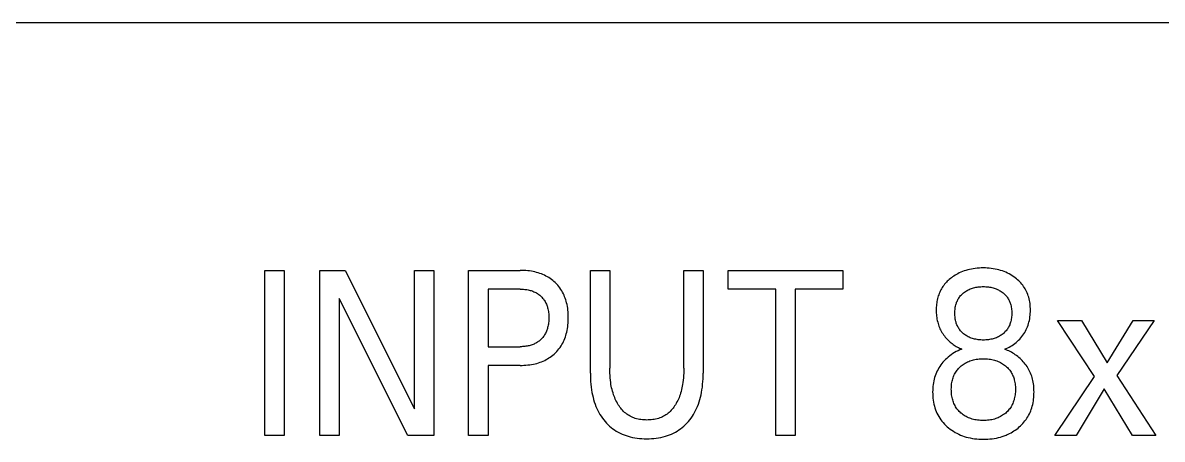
# Model space of a CAD drawing. Extents: x 0 to 420, y 0 to 297.
# Drawn here: x 180.18 to 195.35, y 237.12 to 242.67 of the extents above; entities that cross this region are included whole.
import ezdxf

# ---------------------------------------------------------------- set-up
doc = ezdxf.new("R2010")
doc.units = 0
doc.header["$LTSCALE"] = 23.1
doc.layers.add('10000_FRONT', color=7, linetype='CONTINUOUS')

msp = doc.modelspace()

# ---------------------------------------------------------------- linework, layer by layer
at = {"layer": '10000_FRONT', "color": 7, "linetype": 'CONTINUOUS'}
for p, q in [((207.298, 242.673), (137.798, 242.673)), ((183.398, 237.173), (183.398, 239.373)), ((183.398, 239.373), (183.656, 239.373)), ((183.656, 239.373), (183.656, 237.173)), ((184.131, 237.173), (184.131, 239.373)), ((184.131, 239.373), (184.468, 239.373)), ((184.468, 239.373), (185.392, 237.528)), ((185.392, 237.528), (185.392, 239.373)), ((185.392, 239.373), (185.649, 239.373)), ((185.649, 239.373), (185.649, 237.173)), ((186.113, 237.173), (186.113, 239.373)), ((186.113, 239.373), (186.801, 239.373)), ((186.826, 239.372), (186.801, 239.373)), ((186.851, 239.371), (186.826, 239.372)), ((186.876, 239.37), (186.851, 239.371)), ((186.901, 239.368), (186.876, 239.37)), ((186.926, 239.365), (186.901, 239.368)), ((186.951, 239.361), (186.926, 239.365)), ((186.975, 239.356), (186.951, 239.361)), ((186.997, 239.352), (186.975, 239.356)), ((187.019, 239.346), (186.997, 239.352)), ((187.041, 239.34), (187.019, 239.346)), ((187.062, 239.333), (187.041, 239.34)), ((187.084, 239.325), (187.062, 239.333)), ((187.104, 239.317), (187.084, 239.325)), ((187.735, 238.002), (187.735, 239.373)), ((187.735, 239.373), (187.994, 239.373)), ((187.994, 239.373), (187.994, 238.068)), ((188.98, 238.068), (188.98, 239.373)), ((188.98, 239.373), (189.237, 239.373)), ((189.237, 239.373), (189.237, 238.002)), ((189.571, 239.123), (189.571, 239.373)), ((189.571, 239.373), (191.098, 239.373)), ((191.098, 239.373), (191.098, 239.123)), ((192.631, 239.329), (192.613, 239.32)), ((192.649, 239.339), (192.631, 239.329)), ((192.668, 239.347), (192.649, 239.339)), ((192.691, 239.357), (192.668, 239.347)), ((192.714, 239.365), (192.691, 239.357)), ((192.738, 239.373), (192.714, 239.365)), ((192.761, 239.38), (192.738, 239.373)), ((192.785, 239.386), (192.761, 239.38)), ((192.81, 239.391), (192.785, 239.386)), ((192.836, 239.395), (192.81, 239.391)), ((192.862, 239.399), (192.836, 239.395)), ((192.889, 239.402), (192.862, 239.399)), ((192.916, 239.404), (192.889, 239.402)), ((192.942, 239.405), (192.916, 239.404)), ((192.969, 239.405), (192.942, 239.405)), ((192.996, 239.405), (192.969, 239.405)), ((193.022, 239.404), (192.996, 239.405)), ((193.049, 239.402), (193.022, 239.404)), ((193.075, 239.399), (193.049, 239.402)), ((193.102, 239.395), (193.075, 239.399)), ((193.128, 239.391), (193.102, 239.395)), ((193.152, 239.386), (193.128, 239.391)), ((193.176, 239.38), (193.152, 239.386)), ((193.2, 239.373), (193.176, 239.38)), ((193.224, 239.365), (193.2, 239.373)), ((193.247, 239.357), (193.224, 239.365)), ((193.27, 239.347), (193.247, 239.357)), ((193.292, 239.337), (193.27, 239.347)), ((193.313, 239.326), (193.292, 239.337)), ((193.334, 239.315), (193.313, 239.326)), ((187.125, 239.308), (187.104, 239.317)), ((187.144, 239.298), (187.125, 239.308)), ((187.163, 239.288), (187.144, 239.298)), ((187.181, 239.277), (187.163, 239.288)), ((187.199, 239.265), (187.181, 239.277)), ((187.217, 239.253), (187.199, 239.265)), ((187.234, 239.24), (187.217, 239.253)), ((187.25, 239.226), (187.234, 239.24)), ((187.267, 239.21), (187.25, 239.226)), ((187.284, 239.194), (187.267, 239.21)), ((187.3, 239.176), (187.284, 239.194)), ((187.315, 239.158), (187.3, 239.176)), ((192.442, 239.173), (192.431, 239.159)), ((192.453, 239.187), (192.442, 239.173)), ((192.465, 239.201), (192.453, 239.187)), ((192.477, 239.214), (192.465, 239.201)), ((192.489, 239.227), (192.477, 239.214)), ((192.502, 239.24), (192.489, 239.227)), ((192.516, 239.252), (192.502, 239.24)), ((192.53, 239.263), (192.516, 239.252)), ((192.544, 239.274), (192.53, 239.263)), ((192.56, 239.287), (192.544, 239.274)), ((192.578, 239.298), (192.56, 239.287)), ((192.595, 239.309), (192.578, 239.298)), ((192.613, 239.32), (192.595, 239.309)), ((193.355, 239.302), (193.334, 239.315)), ((193.375, 239.289), (193.355, 239.302)), ((193.394, 239.274), (193.375, 239.289)), ((193.41, 239.262), (193.394, 239.274)), ((193.425, 239.249), (193.41, 239.262)), ((193.44, 239.235), (193.425, 239.249)), ((193.455, 239.221), (193.44, 239.235)), ((193.469, 239.206), (193.455, 239.221)), ((193.482, 239.191), (193.469, 239.206)), ((193.495, 239.175), (193.482, 239.191)), ((193.506, 239.159), (193.495, 239.175)), ((186.372, 239.123), (186.372, 238.356)), ((186.801, 239.123), (186.372, 239.123)), ((186.801, 239.123), (186.816, 239.123)), ((186.816, 239.123), (186.831, 239.122)), ((186.831, 239.122), (186.846, 239.122)), ((186.846, 239.122), (186.861, 239.12)), ((186.861, 239.12), (186.876, 239.118)), ((186.876, 239.118), (186.891, 239.116)), ((186.891, 239.116), (186.906, 239.113)), ((186.906, 239.113), (186.92, 239.11)), ((186.92, 239.11), (186.933, 239.107)), ((186.933, 239.107), (186.946, 239.103)), ((186.946, 239.103), (186.959, 239.099)), ((186.959, 239.099), (186.971, 239.094)), ((186.971, 239.094), (186.984, 239.089)), ((186.984, 239.089), (186.996, 239.084)), ((186.996, 239.084), (187.008, 239.078)), ((187.008, 239.078), (187.019, 239.072)), ((187.019, 239.072), (187.03, 239.065)), ((187.03, 239.065), (187.04, 239.058)), ((187.04, 239.058), (187.051, 239.051)), ((187.051, 239.051), (187.061, 239.043)), ((187.061, 239.043), (187.07, 239.034)), ((187.07, 239.034), (187.081, 239.025)), ((187.081, 239.025), (187.09, 239.014)), ((187.33, 239.139), (187.315, 239.158)), ((187.343, 239.12), (187.33, 239.139)), ((187.356, 239.1), (187.343, 239.12)), ((187.366, 239.081), (187.356, 239.1)), ((187.376, 239.062), (187.366, 239.081)), ((187.385, 239.042), (187.376, 239.062)), ((187.393, 239.022), (187.385, 239.042)), ((187.401, 239.002), (187.393, 239.022)), ((190.205, 239.123), (189.571, 239.123)), ((190.205, 237.173), (190.205, 239.123)), ((190.464, 239.123), (190.464, 237.173)), ((191.098, 239.123), (190.464, 239.123)), ((192.369, 239.032), (192.364, 239.015)), ((192.375, 239.049), (192.369, 239.032)), ((192.381, 239.065), (192.375, 239.049)), ((192.388, 239.082), (192.381, 239.065)), ((192.396, 239.098), (192.388, 239.082)), ((192.404, 239.113), (192.396, 239.098)), ((192.412, 239.129), (192.404, 239.113)), ((192.422, 239.144), (192.412, 239.129)), ((192.431, 239.159), (192.422, 239.144)), ((192.65, 239.015), (192.658, 239.026)), ((192.658, 239.026), (192.667, 239.036)), ((192.667, 239.036), (192.677, 239.047)), ((192.677, 239.047), (192.686, 239.057)), ((192.686, 239.057), (192.697, 239.066)), ((192.697, 239.066), (192.707, 239.075)), ((192.707, 239.075), (192.719, 239.084)), ((192.719, 239.084), (192.731, 239.092)), ((192.731, 239.092), (192.743, 239.1)), ((192.743, 239.1), (192.756, 239.107)), ((192.756, 239.107), (192.769, 239.114)), ((192.769, 239.114), (192.782, 239.12)), ((192.782, 239.12), (192.796, 239.126)), ((192.796, 239.126), (192.81, 239.131)), ((192.81, 239.131), (192.825, 239.136)), ((192.825, 239.136), (192.839, 239.14)), ((192.839, 239.14), (192.854, 239.144)), ((192.854, 239.144), (192.869, 239.147)), ((192.869, 239.147), (192.885, 239.15)), ((192.885, 239.15), (192.902, 239.152)), ((192.902, 239.152), (192.919, 239.154)), ((192.919, 239.154), (192.935, 239.155)), ((192.935, 239.155), (192.952, 239.156)), ((192.952, 239.156), (192.969, 239.156)), ((192.969, 239.156), (192.986, 239.156)), ((192.986, 239.156), (193.002, 239.155)), ((193.002, 239.155), (193.019, 239.154)), ((193.019, 239.154), (193.036, 239.152)), ((193.036, 239.152), (193.052, 239.15)), ((193.052, 239.15), (193.069, 239.147)), ((193.069, 239.147), (193.084, 239.144)), ((193.084, 239.144), (193.099, 239.14)), ((193.099, 239.14), (193.113, 239.136)), ((193.113, 239.136), (193.128, 239.131)), ((193.128, 239.131), (193.142, 239.126)), ((193.142, 239.126), (193.156, 239.12)), ((193.156, 239.12), (193.169, 239.114)), ((193.169, 239.114), (193.182, 239.107)), ((193.182, 239.107), (193.195, 239.1)), ((193.195, 239.1), (193.207, 239.092)), ((193.207, 239.092), (193.219, 239.084)), ((193.219, 239.084), (193.23, 239.075)), ((193.23, 239.075), (193.232, 239.073)), ((193.232, 239.073), (193.243, 239.064)), ((193.243, 239.064), (193.253, 239.055)), ((193.253, 239.055), (193.262, 239.046)), ((193.262, 239.046), (193.271, 239.036)), ((193.271, 239.036), (193.28, 239.025)), ((193.28, 239.025), (193.288, 239.014)), ((193.517, 239.142), (193.506, 239.159)), ((193.528, 239.125), (193.517, 239.142)), ((193.537, 239.108), (193.528, 239.125)), ((193.546, 239.09), (193.537, 239.108)), ((193.554, 239.072), (193.546, 239.09)), ((193.561, 239.053), (193.554, 239.072)), ((193.568, 239.034), (193.561, 239.053)), ((193.574, 239.015), (193.568, 239.034)), ((184.389, 238.997), (184.389, 237.173)), ((185.302, 237.173), (184.389, 238.997)), ((187.09, 239.014), (187.1, 239.004)), ((187.1, 239.004), (187.109, 238.993)), ((187.109, 238.993), (187.117, 238.981)), ((187.117, 238.981), (187.125, 238.97)), ((187.125, 238.97), (187.132, 238.958)), ((187.132, 238.958), (187.138, 238.946)), ((187.138, 238.946), (187.144, 238.934)), ((187.144, 238.934), (187.149, 238.922)), ((187.149, 238.922), (187.154, 238.91)), ((187.154, 238.91), (187.159, 238.898)), ((187.159, 238.898), (187.163, 238.886)), ((187.163, 238.886), (187.166, 238.873)), ((187.166, 238.873), (187.169, 238.86)), ((187.408, 238.982), (187.401, 239.002)), ((187.414, 238.961), (187.408, 238.982)), ((187.419, 238.94), (187.414, 238.961)), ((187.425, 238.916), (187.419, 238.94)), ((187.429, 238.892), (187.425, 238.916)), ((187.433, 238.868), (187.429, 238.892)), ((187.435, 238.844), (187.433, 238.868)), ((192.344, 238.902), (192.342, 238.883)), ((192.342, 238.883), (192.342, 238.863)), ((192.345, 238.921), (192.344, 238.902)), ((192.348, 238.94), (192.345, 238.921)), ((192.351, 238.959), (192.348, 238.94)), ((192.355, 238.978), (192.351, 238.959)), ((192.359, 238.997), (192.355, 238.978)), ((192.364, 239.015), (192.359, 238.997)), ((192.593, 238.866), (192.596, 238.882)), ((192.596, 238.882), (192.599, 238.897)), ((192.599, 238.897), (192.603, 238.913)), ((192.603, 238.913), (192.606, 238.925)), ((192.606, 238.925), (192.61, 238.936)), ((192.61, 238.936), (192.614, 238.948)), ((192.614, 238.948), (192.619, 238.96)), ((192.619, 238.96), (192.624, 238.971)), ((192.624, 238.971), (192.629, 238.982)), ((192.629, 238.982), (192.635, 238.993)), ((192.635, 238.993), (192.642, 239.003)), ((192.642, 239.003), (192.65, 239.015)), ((193.288, 239.014), (193.296, 239.003)), ((193.296, 239.003), (193.302, 238.993)), ((193.302, 238.993), (193.308, 238.982)), ((193.308, 238.982), (193.314, 238.971)), ((193.314, 238.971), (193.319, 238.96)), ((193.319, 238.96), (193.324, 238.948)), ((193.324, 238.948), (193.328, 238.936)), ((193.328, 238.936), (193.332, 238.925)), ((193.332, 238.925), (193.335, 238.913)), ((193.335, 238.913), (193.339, 238.897)), ((193.339, 238.897), (193.342, 238.882)), ((193.342, 238.882), (193.344, 238.866)), ((193.579, 238.994), (193.574, 239.015)), ((193.584, 238.973), (193.579, 238.994)), ((193.588, 238.952), (193.584, 238.973)), ((193.591, 238.931), (193.588, 238.952)), ((193.594, 238.909), (193.591, 238.931)), ((193.595, 238.887), (193.594, 238.909)), ((193.596, 238.866), (193.595, 238.887)), ((187.169, 238.86), (187.173, 238.844)), ((187.173, 238.844), (187.176, 238.827)), ((187.176, 238.827), (187.178, 238.81)), ((187.178, 238.81), (187.18, 238.794)), ((187.18, 238.794), (187.181, 238.777)), ((187.181, 238.777), (187.181, 238.76)), ((187.181, 238.76), (187.182, 238.743)), ((187.182, 238.743), (187.181, 238.726)), ((187.181, 238.726), (187.181, 238.709)), ((187.438, 238.819), (187.435, 238.844)), ((187.439, 238.795), (187.438, 238.819)), ((187.44, 238.77), (187.439, 238.795)), ((187.439, 238.696), (187.44, 238.721)), ((187.44, 238.746), (187.44, 238.77)), ((187.44, 238.721), (187.44, 238.746)), ((192.342, 238.863), (192.341, 238.844)), ((192.341, 238.844), (192.342, 238.824)), ((192.342, 238.824), (192.342, 238.804)), ((192.342, 238.804), (192.344, 238.784)), ((192.344, 238.784), (192.346, 238.764)), ((192.346, 238.764), (192.349, 238.744)), ((192.349, 238.744), (192.352, 238.724)), ((192.352, 238.724), (192.356, 238.704)), ((192.589, 238.804), (192.59, 238.819)), ((192.59, 238.788), (192.589, 238.804)), ((192.59, 238.835), (192.592, 238.851)), ((192.59, 238.819), (192.59, 238.835)), ((192.59, 238.772), (192.59, 238.788)), ((192.592, 238.756), (192.59, 238.772)), ((192.592, 238.851), (192.593, 238.866)), ((192.593, 238.74), (192.592, 238.756)), ((192.596, 238.724), (192.593, 238.74)), ((192.599, 238.709), (192.596, 238.724)), ((193.342, 238.724), (193.339, 238.709)), ((193.344, 238.74), (193.342, 238.724)), ((193.344, 238.866), (193.346, 238.851)), ((193.346, 238.756), (193.344, 238.74)), ((193.346, 238.851), (193.347, 238.835)), ((193.347, 238.772), (193.346, 238.756)), ((193.347, 238.835), (193.348, 238.819)), ((193.348, 238.788), (193.347, 238.772)), ((193.348, 238.819), (193.348, 238.804)), ((193.348, 238.804), (193.348, 238.788)), ((193.583, 238.706), (193.587, 238.729)), ((193.587, 238.729), (193.59, 238.752)), ((193.59, 238.752), (193.593, 238.775)), ((193.593, 238.775), (193.595, 238.798)), ((193.595, 238.798), (193.596, 238.821)), ((193.596, 238.844), (193.596, 238.866)), ((193.596, 238.821), (193.596, 238.844)), ((187.155, 238.574), (187.15, 238.561)), ((187.159, 238.586), (187.155, 238.574)), ((187.163, 238.599), (187.159, 238.586)), ((187.166, 238.611), (187.163, 238.599)), ((187.169, 238.624), (187.166, 238.611)), ((187.173, 238.641), (187.169, 238.624)), ((187.176, 238.658), (187.173, 238.641)), ((187.178, 238.675), (187.176, 238.658)), ((187.18, 238.692), (187.178, 238.675)), ((187.181, 238.709), (187.18, 238.692)), ((187.42, 238.549), (187.425, 238.573)), ((187.425, 238.573), (187.429, 238.598)), ((187.429, 238.598), (187.433, 238.622)), ((187.433, 238.622), (187.436, 238.647)), ((187.436, 238.647), (187.438, 238.671)), ((187.438, 238.671), (187.439, 238.696)), ((192.356, 238.704), (192.361, 238.684)), ((192.361, 238.684), (192.366, 238.666)), ((192.366, 238.666), (192.371, 238.648)), ((192.371, 238.648), (192.378, 238.631)), ((192.378, 238.631), (192.384, 238.613)), ((192.384, 238.613), (192.392, 238.596)), ((192.392, 238.596), (192.4, 238.579)), ((192.4, 238.579), (192.409, 238.562)), ((192.602, 238.693), (192.599, 238.709)), ((192.606, 238.681), (192.602, 238.693)), ((192.609, 238.669), (192.606, 238.681)), ((192.614, 238.658), (192.609, 238.669)), ((192.618, 238.646), (192.614, 238.658)), ((192.623, 238.635), (192.618, 238.646)), ((192.629, 238.624), (192.623, 238.635)), ((192.635, 238.613), (192.629, 238.624)), ((192.641, 238.602), (192.635, 238.613)), ((192.649, 238.59), (192.641, 238.602)), ((192.657, 238.579), (192.649, 238.59)), ((192.666, 238.568), (192.657, 238.579)), ((192.675, 238.558), (192.666, 238.568)), ((193.272, 238.568), (193.262, 238.558)), ((193.28, 238.579), (193.272, 238.568)), ((193.289, 238.59), (193.28, 238.579)), ((193.297, 238.602), (193.289, 238.59)), ((193.303, 238.613), (193.297, 238.602)), ((193.309, 238.624), (193.303, 238.613)), ((193.314, 238.635), (193.309, 238.624)), ((193.32, 238.646), (193.314, 238.635)), ((193.324, 238.658), (193.32, 238.646)), ((193.328, 238.669), (193.324, 238.658)), ((193.332, 238.681), (193.328, 238.669)), ((193.335, 238.693), (193.332, 238.681)), ((193.339, 238.709), (193.335, 238.693)), ((193.53, 238.563), (193.54, 238.583)), ((193.54, 238.583), (193.549, 238.602)), ((193.549, 238.602), (193.557, 238.622)), ((193.557, 238.622), (193.565, 238.642)), ((193.565, 238.642), (193.571, 238.663)), ((193.571, 238.663), (193.577, 238.684)), ((193.577, 238.684), (193.583, 238.706)), ((194.451, 237.957), (193.956, 238.705)), ((193.956, 238.705), (194.275, 238.705)), ((194.275, 238.705), (194.617, 238.139)), ((194.617, 238.139), (194.964, 238.705)), ((195.243, 238.705), (194.748, 237.971)), ((194.964, 238.705), (195.243, 238.705)), ((187.031, 238.416), (187.02, 238.409)), ((187.042, 238.424), (187.031, 238.416)), ((187.052, 238.431), (187.042, 238.424)), ((187.062, 238.44), (187.052, 238.431)), ((187.072, 238.448), (187.062, 238.44)), ((187.082, 238.458), (187.072, 238.448)), ((187.092, 238.468), (187.082, 238.458)), ((187.101, 238.479), (187.092, 238.468)), ((187.11, 238.49), (187.101, 238.479)), ((187.118, 238.502), (187.11, 238.49)), ((187.126, 238.514), (187.118, 238.502)), ((187.133, 238.526), (187.126, 238.514)), ((187.139, 238.537), (187.133, 238.526)), ((187.145, 238.549), (187.139, 238.537)), ((187.15, 238.561), (187.145, 238.549)), ((187.367, 238.405), (187.377, 238.425)), ((187.377, 238.425), (187.386, 238.445)), ((187.386, 238.445), (187.394, 238.465)), ((187.394, 238.465), (187.402, 238.486)), ((187.402, 238.486), (187.408, 238.507)), ((187.408, 238.507), (187.414, 238.528)), ((187.414, 238.528), (187.42, 238.549)), ((192.409, 238.562), (192.418, 238.546)), ((192.418, 238.546), (192.428, 238.53)), ((192.428, 238.53), (192.439, 238.514)), ((192.439, 238.514), (192.45, 238.499)), ((192.45, 238.499), (192.462, 238.484)), ((192.462, 238.484), (192.474, 238.47)), ((192.474, 238.47), (192.487, 238.456)), ((192.487, 238.456), (192.501, 238.442)), ((192.501, 238.442), (192.514, 238.429)), ((192.514, 238.429), (192.527, 238.418)), ((192.527, 238.418), (192.54, 238.407)), ((192.685, 238.548), (192.675, 238.558)), ((192.695, 238.538), (192.685, 238.548)), ((192.706, 238.529), (192.695, 238.538)), ((192.718, 238.52), (192.706, 238.529)), ((192.73, 238.511), (192.718, 238.52)), ((192.742, 238.503), (192.73, 238.511)), ((192.754, 238.496), (192.742, 238.503)), ((192.767, 238.489), (192.754, 238.496)), ((192.781, 238.482), (192.767, 238.489)), ((192.795, 238.476), (192.781, 238.482)), ((192.809, 238.471), (192.795, 238.476)), ((192.824, 238.466), (192.809, 238.471)), ((192.838, 238.461), (192.824, 238.466)), ((192.853, 238.458), (192.838, 238.461)), ((192.868, 238.454), (192.853, 238.458)), ((192.885, 238.451), (192.868, 238.454)), ((192.902, 238.449), (192.885, 238.451)), ((192.918, 238.447), (192.902, 238.449)), ((192.935, 238.446), (192.918, 238.447)), ((192.952, 238.445), (192.935, 238.446)), ((192.969, 238.445), (192.952, 238.445)), ((192.986, 238.445), (192.969, 238.445)), ((193.003, 238.446), (192.986, 238.445)), ((193.019, 238.447), (193.003, 238.446)), ((193.036, 238.449), (193.019, 238.447)), ((193.053, 238.451), (193.036, 238.449)), ((193.07, 238.454), (193.053, 238.451)), ((193.085, 238.458), (193.07, 238.454)), ((193.1, 238.461), (193.085, 238.458)), ((193.114, 238.466), (193.1, 238.461)), ((193.129, 238.471), (193.114, 238.466)), ((193.143, 238.476), (193.129, 238.471)), ((193.157, 238.482), (193.143, 238.476)), ((193.17, 238.489), (193.157, 238.482)), ((193.183, 238.496), (193.17, 238.489)), ((193.196, 238.503), (193.183, 238.496)), ((193.208, 238.511), (193.196, 238.503)), ((193.22, 238.52), (193.208, 238.511)), ((193.232, 238.529), (193.22, 238.52)), ((193.242, 238.538), (193.232, 238.529)), ((193.253, 238.548), (193.242, 238.538)), ((193.262, 238.558), (193.253, 238.548)), ((193.389, 238.399), (193.407, 238.413)), ((193.407, 238.413), (193.423, 238.428)), ((193.423, 238.428), (193.439, 238.443)), ((193.439, 238.443), (193.454, 238.458)), ((193.454, 238.458), (193.469, 238.474)), ((193.469, 238.474), (193.483, 238.491)), ((193.483, 238.491), (193.496, 238.509)), ((193.496, 238.509), (193.508, 238.526)), ((193.508, 238.526), (193.52, 238.545)), ((193.52, 238.545), (193.53, 238.563)), ((186.372, 238.356), (186.801, 238.356)), ((186.816, 238.356), (186.801, 238.356)), ((186.831, 238.357), (186.816, 238.356)), ((186.847, 238.358), (186.831, 238.357)), ((186.862, 238.359), (186.847, 238.358)), ((186.877, 238.361), (186.862, 238.359)), ((186.892, 238.363), (186.877, 238.361)), ((186.907, 238.366), (186.892, 238.363)), ((186.92, 238.369), (186.907, 238.366)), ((186.934, 238.373), (186.92, 238.369)), ((186.947, 238.377), (186.934, 238.373)), ((186.96, 238.381), (186.947, 238.377)), ((186.973, 238.386), (186.96, 238.381)), ((186.985, 238.391), (186.973, 238.386)), ((186.997, 238.397), (186.985, 238.391)), ((187.009, 238.403), (186.997, 238.397)), ((187.02, 238.409), (187.009, 238.403)), ((187.253, 238.258), (187.27, 238.274)), ((187.27, 238.274), (187.287, 238.291)), ((187.287, 238.291), (187.302, 238.309)), ((187.302, 238.309), (187.317, 238.327)), ((187.317, 238.327), (187.331, 238.346)), ((187.331, 238.346), (187.345, 238.366)), ((187.345, 238.366), (187.357, 238.386)), ((187.357, 238.386), (187.367, 238.405)), ((192.54, 238.407), (192.553, 238.397)), ((192.563, 238.264), (192.541, 238.249)), ((192.553, 238.397), (192.567, 238.386)), ((192.586, 238.278), (192.563, 238.264)), ((192.567, 238.386), (192.581, 238.377)), ((192.581, 238.377), (192.595, 238.368)), ((192.609, 238.29), (192.586, 238.278)), ((192.595, 238.368), (192.609, 238.359)), ((192.609, 238.359), (192.623, 238.351)), ((192.633, 238.302), (192.609, 238.29)), ((192.623, 238.351), (192.638, 238.343)), ((192.658, 238.313), (192.633, 238.302)), ((192.638, 238.343), (192.653, 238.336)), ((192.653, 238.336), (192.668, 238.33)), ((192.683, 238.323), (192.658, 238.313)), ((192.668, 238.33), (192.683, 238.323)), ((193.255, 238.322), (193.275, 238.33)), ((193.273, 238.315), (193.255, 238.322)), ((193.291, 238.307), (193.273, 238.315)), ((193.275, 238.33), (193.295, 238.34)), ((193.309, 238.299), (193.291, 238.307)), ((193.295, 238.34), (193.315, 238.35)), ((193.327, 238.29), (193.309, 238.299)), ((193.315, 238.35), (193.334, 238.361)), ((193.345, 238.281), (193.327, 238.29)), ((193.334, 238.361), (193.353, 238.373)), ((193.362, 238.271), (193.345, 238.281)), ((193.353, 238.373), (193.371, 238.386)), ((193.379, 238.26), (193.362, 238.271)), ((193.371, 238.386), (193.389, 238.399)), ((186.851, 238.108), (186.877, 238.109)), ((186.877, 238.109), (186.902, 238.112)), ((186.902, 238.112), (186.927, 238.115)), ((186.927, 238.115), (186.952, 238.119)), ((186.952, 238.119), (186.977, 238.123)), ((186.977, 238.123), (187, 238.128)), ((187, 238.128), (187.022, 238.134)), ((187.022, 238.134), (187.043, 238.14)), ((187.043, 238.14), (187.065, 238.148)), ((187.065, 238.148), (187.086, 238.156)), ((187.086, 238.156), (187.107, 238.164)), ((187.107, 238.164), (187.128, 238.174)), ((187.128, 238.174), (187.147, 238.184)), ((187.147, 238.184), (187.166, 238.194)), ((187.166, 238.194), (187.184, 238.206)), ((187.184, 238.206), (187.202, 238.218)), ((187.202, 238.218), (187.219, 238.23)), ((187.219, 238.23), (187.236, 238.244)), ((187.236, 238.244), (187.253, 238.258)), ((192.403, 238.113), (192.39, 238.094)), ((192.417, 238.132), (192.403, 238.113)), ((192.432, 238.15), (192.417, 238.132)), ((192.448, 238.167), (192.432, 238.15)), ((192.464, 238.184), (192.448, 238.167)), ((192.481, 238.2), (192.464, 238.184)), ((192.5, 238.217), (192.481, 238.2)), ((192.521, 238.234), (192.5, 238.217)), ((192.541, 238.249), (192.521, 238.234)), ((192.674, 238.099), (192.687, 238.109)), ((192.687, 238.109), (192.7, 238.119)), ((192.7, 238.119), (192.714, 238.128)), ((192.714, 238.128), (192.728, 238.137)), ((192.728, 238.137), (192.743, 238.145)), ((192.743, 238.145), (192.758, 238.153)), ((192.758, 238.153), (192.774, 238.16)), ((192.774, 238.16), (192.79, 238.166)), ((192.79, 238.166), (192.806, 238.172)), ((192.806, 238.172), (192.823, 238.177)), ((192.823, 238.177), (192.839, 238.181)), ((192.839, 238.181), (192.856, 238.185)), ((192.856, 238.185), (192.875, 238.188)), ((192.875, 238.188), (192.894, 238.191)), ((192.894, 238.191), (192.912, 238.193)), ((192.912, 238.193), (192.931, 238.194)), ((192.931, 238.194), (192.95, 238.195)), ((192.95, 238.195), (192.969, 238.195)), ((192.969, 238.195), (192.988, 238.195)), ((192.988, 238.195), (193.007, 238.194)), ((193.007, 238.194), (193.026, 238.193)), ((193.026, 238.193), (193.045, 238.191)), ((193.045, 238.191), (193.064, 238.188)), ((193.064, 238.188), (193.082, 238.185)), ((193.082, 238.185), (193.099, 238.181)), ((193.099, 238.181), (193.116, 238.177)), ((193.116, 238.177), (193.133, 238.172)), ((193.133, 238.172), (193.149, 238.166)), ((193.149, 238.166), (193.165, 238.16)), ((193.165, 238.16), (193.181, 238.153)), ((193.181, 238.153), (193.196, 238.145)), ((193.196, 238.145), (193.211, 238.137)), ((193.211, 238.137), (193.225, 238.128)), ((193.225, 238.128), (193.239, 238.119)), ((193.239, 238.119), (193.252, 238.109)), ((193.252, 238.109), (193.265, 238.099)), ((193.395, 238.249), (193.379, 238.26)), ((193.412, 238.237), (193.395, 238.249)), ((193.428, 238.225), (193.412, 238.237)), ((193.443, 238.212), (193.428, 238.225)), ((193.458, 238.199), (193.443, 238.212)), ((193.473, 238.185), (193.458, 238.199)), ((193.487, 238.17), (193.473, 238.185)), ((193.501, 238.155), (193.487, 238.17)), ((193.515, 238.14), (193.501, 238.155)), ((193.527, 238.124), (193.515, 238.14)), ((193.539, 238.108), (193.527, 238.124)), ((186.372, 238.107), (186.372, 237.173)), ((186.801, 238.107), (186.372, 238.107)), ((186.801, 238.107), (186.826, 238.107)), ((186.826, 238.107), (186.851, 238.108)), ((187.735, 238.002), (187.736, 237.965)), ((187.736, 237.965), (187.737, 237.929)), ((187.994, 238.036), (187.994, 238.068)), ((187.995, 238.004), (187.994, 238.036)), ((187.997, 237.973), (187.995, 238.004)), ((187.999, 237.941), (187.997, 237.973)), ((188.977, 237.972), (188.975, 237.941)), ((188.978, 238.004), (188.977, 237.972)), ((188.979, 238.036), (188.978, 238.004)), ((188.98, 238.068), (188.979, 238.036)), ((189.236, 237.929), (189.237, 237.965)), ((189.237, 237.965), (189.237, 238.002)), ((192.328, 237.969), (192.321, 237.947)), ((192.336, 237.991), (192.328, 237.969)), ((192.345, 238.013), (192.336, 237.991)), ((192.355, 238.034), (192.345, 238.013)), ((192.366, 238.054), (192.355, 238.034)), ((192.377, 238.074), (192.366, 238.054)), ((192.39, 238.094), (192.377, 238.074)), ((192.566, 237.943), (192.572, 237.958)), ((192.572, 237.958), (192.578, 237.973)), ((192.578, 237.973), (192.585, 237.988)), ((192.585, 237.988), (192.593, 238.002)), ((192.593, 238.002), (192.601, 238.016)), ((192.601, 238.016), (192.61, 238.029)), ((192.61, 238.029), (192.619, 238.042)), ((192.619, 238.042), (192.629, 238.054)), ((192.629, 238.054), (192.639, 238.066)), ((192.639, 238.066), (192.65, 238.077)), ((192.65, 238.077), (192.662, 238.088)), ((192.662, 238.088), (192.674, 238.099)), ((193.265, 238.099), (193.277, 238.088)), ((193.277, 238.088), (193.289, 238.078)), ((193.289, 238.078), (193.3, 238.066)), ((193.3, 238.066), (193.31, 238.055)), ((193.31, 238.055), (193.32, 238.042)), ((193.32, 238.042), (193.329, 238.03)), ((193.329, 238.03), (193.338, 238.017)), ((193.338, 238.017), (193.345, 238.004)), ((193.345, 238.004), (193.352, 237.992)), ((193.352, 237.992), (193.358, 237.979)), ((193.358, 237.979), (193.364, 237.967)), ((193.364, 237.967), (193.369, 237.953)), ((193.551, 238.091), (193.539, 238.108)), ((193.562, 238.074), (193.551, 238.091)), ((193.572, 238.056), (193.562, 238.074)), ((193.581, 238.038), (193.572, 238.056)), ((193.59, 238.02), (193.581, 238.038)), ((193.598, 238.001), (193.59, 238.02)), ((193.606, 237.983), (193.598, 238.001)), ((193.613, 237.964), (193.606, 237.983)), ((193.619, 237.944), (193.613, 237.964)), ((194.748, 237.971), (195.265, 237.173)), ((187.737, 237.929), (187.739, 237.892)), ((187.739, 237.892), (187.742, 237.855)), ((187.742, 237.855), (187.746, 237.818)), ((187.746, 237.818), (187.751, 237.782)), ((188.003, 237.909), (187.999, 237.941)), ((188.007, 237.878), (188.003, 237.909)), ((188.01, 237.854), (188.007, 237.878)), ((188.014, 237.831), (188.01, 237.854)), ((188.019, 237.808), (188.014, 237.831)), ((188.024, 237.785), (188.019, 237.808)), ((188.955, 237.807), (188.95, 237.784)), ((188.96, 237.83), (188.955, 237.807)), ((188.964, 237.854), (188.96, 237.83)), ((188.967, 237.877), (188.964, 237.854)), ((188.971, 237.909), (188.967, 237.877)), ((188.975, 237.941), (188.971, 237.909)), ((189.222, 237.782), (189.227, 237.818)), ((189.227, 237.818), (189.231, 237.855)), ((189.231, 237.855), (189.234, 237.892)), ((189.234, 237.892), (189.236, 237.929)), ((192.298, 237.827), (192.296, 237.802)), ((192.301, 237.852), (192.298, 237.827)), ((192.305, 237.876), (192.301, 237.852)), ((192.309, 237.901), (192.305, 237.876)), ((192.315, 237.925), (192.309, 237.901)), ((192.321, 237.947), (192.315, 237.925)), ((192.542, 237.789), (192.543, 237.806)), ((192.543, 237.806), (192.544, 237.824)), ((192.544, 237.824), (192.545, 237.842)), ((192.545, 237.842), (192.547, 237.86)), ((192.547, 237.86), (192.55, 237.877)), ((192.55, 237.877), (192.553, 237.895)), ((192.553, 237.895), (192.557, 237.912)), ((192.557, 237.912), (192.561, 237.928)), ((192.561, 237.928), (192.566, 237.943)), ((193.369, 237.953), (193.374, 237.94)), ((193.374, 237.94), (193.378, 237.927)), ((193.378, 237.927), (193.382, 237.913)), ((193.382, 237.913), (193.386, 237.896)), ((193.386, 237.896), (193.389, 237.878)), ((193.389, 237.878), (193.392, 237.86)), ((193.392, 237.86), (193.394, 237.842)), ((193.394, 237.842), (193.396, 237.824)), ((193.396, 237.824), (193.396, 237.807)), ((193.396, 237.807), (193.397, 237.789)), ((193.624, 237.925), (193.619, 237.944)), ((193.629, 237.904), (193.624, 237.925)), ((193.633, 237.882), (193.629, 237.904)), ((193.637, 237.861), (193.633, 237.882)), ((193.64, 237.84), (193.637, 237.861)), ((193.642, 237.818), (193.64, 237.84)), ((193.643, 237.796), (193.642, 237.818)), ((193.92, 237.173), (194.451, 237.957)), ((187.751, 237.782), (187.757, 237.745)), ((187.757, 237.745), (187.764, 237.714)), ((187.764, 237.714), (187.771, 237.683)), ((187.771, 237.683), (187.779, 237.651)), ((188.03, 237.762), (188.024, 237.785)), ((188.037, 237.739), (188.03, 237.762)), ((188.044, 237.716), (188.037, 237.739)), ((188.051, 237.696), (188.044, 237.716)), ((188.059, 237.677), (188.051, 237.696)), ((188.067, 237.657), (188.059, 237.677)), ((188.076, 237.638), (188.067, 237.657)), ((188.908, 237.657), (188.899, 237.638)), ((188.916, 237.676), (188.908, 237.657)), ((188.923, 237.696), (188.916, 237.676)), ((188.93, 237.716), (188.923, 237.696)), ((188.937, 237.738), (188.93, 237.716)), ((188.944, 237.761), (188.937, 237.738)), ((188.95, 237.784), (188.944, 237.761)), ((189.194, 237.651), (189.202, 237.683)), ((189.202, 237.683), (189.209, 237.714)), ((189.209, 237.714), (189.215, 237.745)), ((189.215, 237.745), (189.222, 237.782)), ((192.295, 237.778), (192.294, 237.753)), ((192.294, 237.753), (192.295, 237.725)), ((192.296, 237.802), (192.295, 237.778)), ((192.295, 237.725), (192.296, 237.698)), ((192.296, 237.698), (192.298, 237.671)), ((192.298, 237.671), (192.302, 237.643)), ((192.543, 237.77), (192.542, 237.789)), ((192.543, 237.752), (192.543, 237.77)), ((192.545, 237.734), (192.543, 237.752)), ((192.547, 237.716), (192.545, 237.734)), ((192.549, 237.698), (192.547, 237.716)), ((192.553, 237.68), (192.549, 237.698)), ((192.557, 237.662), (192.553, 237.68)), ((192.561, 237.646), (192.557, 237.662)), ((193.382, 237.662), (193.378, 237.646)), ((193.386, 237.68), (193.382, 237.662)), ((193.39, 237.698), (193.386, 237.68)), ((193.392, 237.716), (193.39, 237.698)), ((193.394, 237.734), (193.392, 237.716)), ((193.396, 237.752), (193.394, 237.734)), ((193.397, 237.789), (193.396, 237.77)), ((193.396, 237.77), (193.396, 237.752)), ((193.636, 237.633), (193.639, 237.657)), ((193.639, 237.657), (193.642, 237.68)), ((193.642, 237.68), (193.643, 237.705)), ((193.644, 237.774), (193.643, 237.796)), ((193.643, 237.705), (193.644, 237.729)), ((193.645, 237.753), (193.644, 237.774)), ((193.644, 237.729), (193.645, 237.753)), ((194.579, 237.793), (194.204, 237.173)), ((194.957, 237.173), (194.579, 237.793)), ((187.779, 237.651), (187.788, 237.621)), ((187.788, 237.621), (187.799, 237.59)), ((187.799, 237.59), (187.81, 237.56)), ((187.81, 237.56), (187.823, 237.531)), ((187.823, 237.531), (187.835, 237.504)), ((187.835, 237.504), (187.849, 237.478)), ((188.086, 237.619), (188.076, 237.638)), ((188.096, 237.601), (188.086, 237.619)), ((188.107, 237.583), (188.096, 237.601)), ((188.117, 237.567), (188.107, 237.583)), ((188.128, 237.551), (188.117, 237.567)), ((188.14, 237.536), (188.128, 237.551)), ((188.152, 237.522), (188.14, 237.536)), ((188.164, 237.508), (188.152, 237.522)), ((188.177, 237.494), (188.164, 237.508)), ((188.811, 237.508), (188.798, 237.494)), ((188.824, 237.522), (188.811, 237.508)), ((188.836, 237.536), (188.824, 237.522)), ((188.847, 237.551), (188.836, 237.536)), ((188.858, 237.567), (188.847, 237.551)), ((188.868, 237.583), (188.858, 237.567)), ((188.879, 237.601), (188.868, 237.583)), ((188.889, 237.619), (188.879, 237.601)), ((188.899, 237.638), (188.889, 237.619)), ((189.124, 237.478), (189.137, 237.504)), ((189.137, 237.504), (189.15, 237.531)), ((189.15, 237.531), (189.163, 237.56)), ((189.163, 237.56), (189.174, 237.59)), ((189.174, 237.59), (189.184, 237.621)), ((189.184, 237.621), (189.194, 237.651)), ((192.302, 237.643), (192.306, 237.616)), ((192.306, 237.616), (192.311, 237.59)), ((192.311, 237.59), (192.318, 237.563)), ((192.318, 237.563), (192.325, 237.539)), ((192.325, 237.539), (192.333, 237.515)), ((192.333, 237.515), (192.342, 237.492)), ((192.566, 237.631), (192.561, 237.646)), ((192.571, 237.615), (192.566, 237.631)), ((192.577, 237.6), (192.571, 237.615)), ((192.584, 237.585), (192.577, 237.6)), ((192.592, 237.571), (192.584, 237.585)), ((192.6, 237.556), (192.592, 237.571)), ((192.608, 237.543), (192.6, 237.556)), ((192.617, 237.53), (192.608, 237.543)), ((192.627, 237.518), (192.617, 237.53)), ((192.637, 237.505), (192.627, 237.518)), ((192.648, 237.494), (192.637, 237.505)), ((193.301, 237.505), (193.29, 237.494)), ((193.311, 237.518), (193.301, 237.505)), ((193.321, 237.53), (193.311, 237.518)), ((193.33, 237.543), (193.321, 237.53)), ((193.339, 237.556), (193.33, 237.543)), ((193.347, 237.571), (193.339, 237.556)), ((193.354, 237.585), (193.347, 237.571)), ((193.361, 237.6), (193.354, 237.585)), ((193.367, 237.615), (193.361, 237.6)), ((193.373, 237.63), (193.367, 237.615)), ((193.378, 237.646), (193.373, 237.63)), ((193.6, 237.5), (193.608, 237.52)), ((193.608, 237.52), (193.615, 237.541)), ((193.615, 237.541), (193.621, 237.562)), ((193.621, 237.562), (193.627, 237.585)), ((193.627, 237.585), (193.632, 237.609)), ((193.632, 237.609), (193.636, 237.633)), ((187.849, 237.478), (187.863, 237.453)), ((187.863, 237.453), (187.879, 237.428)), ((187.879, 237.428), (187.896, 237.404)), ((187.896, 237.404), (187.913, 237.38)), ((187.913, 237.38), (187.932, 237.357)), ((187.932, 237.357), (187.951, 237.337)), ((188.191, 237.481), (188.177, 237.494)), ((188.206, 237.469), (188.191, 237.481)), ((188.22, 237.458), (188.206, 237.469)), ((188.235, 237.448), (188.22, 237.458)), ((188.25, 237.438), (188.235, 237.448)), ((188.266, 237.429), (188.25, 237.438)), ((188.282, 237.421), (188.266, 237.429)), ((188.299, 237.414), (188.282, 237.421)), ((188.316, 237.407), (188.299, 237.414)), ((188.333, 237.401), (188.316, 237.407)), ((188.351, 237.396), (188.333, 237.401)), ((188.371, 237.391), (188.351, 237.396)), ((188.39, 237.387), (188.371, 237.391)), ((188.409, 237.384), (188.39, 237.387)), ((188.429, 237.381), (188.409, 237.384)), ((188.448, 237.38), (188.429, 237.381)), ((188.468, 237.379), (188.448, 237.38)), ((188.488, 237.378), (188.468, 237.379)), ((188.507, 237.379), (188.488, 237.378)), ((188.527, 237.38), (188.507, 237.379)), ((188.547, 237.381), (188.527, 237.38)), ((188.566, 237.384), (188.547, 237.381)), ((188.586, 237.387), (188.566, 237.384)), ((188.605, 237.391), (188.586, 237.387)), ((188.624, 237.396), (188.605, 237.391)), ((188.643, 237.401), (188.624, 237.396)), ((188.66, 237.407), (188.643, 237.401)), ((188.677, 237.414), (188.66, 237.407)), ((188.694, 237.421), (188.677, 237.414)), ((188.71, 237.429), (188.694, 237.421)), ((188.726, 237.438), (188.71, 237.429)), ((188.741, 237.448), (188.726, 237.438)), ((188.756, 237.458), (188.741, 237.448)), ((188.77, 237.469), (188.756, 237.458)), ((188.784, 237.481), (188.77, 237.469)), ((188.798, 237.494), (188.784, 237.481)), ((189.022, 237.337), (189.041, 237.357)), ((189.041, 237.357), (189.059, 237.38)), ((189.059, 237.38), (189.077, 237.404)), ((189.077, 237.404), (189.094, 237.428)), ((189.094, 237.428), (189.109, 237.453)), ((189.109, 237.453), (189.124, 237.478)), ((192.342, 237.492), (192.352, 237.469)), ((192.352, 237.469), (192.363, 237.447)), ((192.363, 237.447), (192.375, 237.425)), ((192.375, 237.425), (192.389, 237.403)), ((192.389, 237.403), (192.403, 237.383)), ((192.403, 237.383), (192.418, 237.363)), ((192.418, 237.363), (192.434, 237.344)), ((192.659, 237.483), (192.648, 237.494)), ((192.671, 237.472), (192.659, 237.483)), ((192.674, 237.47), (192.671, 237.472)), ((192.687, 237.459), (192.674, 237.47)), ((192.7, 237.45), (192.687, 237.459)), ((192.713, 237.441), (192.7, 237.45)), ((192.727, 237.432), (192.713, 237.441)), ((192.741, 237.424), (192.727, 237.432)), ((192.756, 237.417), (192.741, 237.424)), ((192.771, 237.409), (192.756, 237.417)), ((192.788, 237.403), (192.771, 237.409)), ((192.804, 237.397), (192.788, 237.403)), ((192.821, 237.392), (192.804, 237.397)), ((192.838, 237.387), (192.821, 237.392)), ((192.855, 237.383), (192.838, 237.387)), ((192.874, 237.38), (192.855, 237.383)), ((192.893, 237.377), (192.874, 237.38)), ((192.912, 237.375), (192.893, 237.377)), ((192.931, 237.373), (192.912, 237.375)), ((192.95, 237.373), (192.931, 237.373)), ((192.969, 237.372), (192.95, 237.373)), ((192.988, 237.373), (192.969, 237.372)), ((193.007, 237.373), (192.988, 237.373)), ((193.026, 237.375), (193.007, 237.373)), ((193.045, 237.377), (193.026, 237.375)), ((193.064, 237.38), (193.045, 237.377)), ((193.083, 237.383), (193.064, 237.38)), ((193.1, 237.387), (193.083, 237.383)), ((193.117, 237.392), (193.1, 237.387)), ((193.134, 237.397), (193.117, 237.392)), ((193.15, 237.403), (193.134, 237.397)), ((193.166, 237.409), (193.15, 237.403)), ((193.182, 237.417), (193.166, 237.409)), ((193.197, 237.424), (193.182, 237.417)), ((193.212, 237.433), (193.197, 237.424)), ((193.226, 237.442), (193.212, 237.433)), ((193.24, 237.451), (193.226, 237.442)), ((193.254, 237.461), (193.24, 237.451)), ((193.267, 237.472), (193.254, 237.461)), ((193.278, 237.483), (193.267, 237.472)), ((193.29, 237.494), (193.278, 237.483)), ((193.51, 237.349), (193.524, 237.366)), ((193.524, 237.366), (193.538, 237.384)), ((193.538, 237.384), (193.55, 237.402)), ((193.55, 237.402), (193.562, 237.421)), ((193.562, 237.421), (193.572, 237.44)), ((193.572, 237.44), (193.582, 237.459)), ((193.582, 237.459), (193.592, 237.479)), ((193.592, 237.479), (193.6, 237.5)), ((187.951, 237.337), (187.97, 237.317)), ((187.97, 237.317), (187.991, 237.297)), ((187.991, 237.297), (188.012, 237.279)), ((188.012, 237.279), (188.034, 237.262)), ((188.034, 237.262), (188.057, 237.246)), ((188.057, 237.246), (188.081, 237.231)), ((188.081, 237.231), (188.106, 237.216)), ((188.106, 237.216), (188.131, 237.203)), ((188.131, 237.203), (188.157, 237.191)), ((188.816, 237.191), (188.842, 237.203)), ((188.842, 237.203), (188.867, 237.216)), ((188.867, 237.216), (188.892, 237.231)), ((188.892, 237.231), (188.915, 237.246)), ((188.915, 237.246), (188.938, 237.262)), ((188.938, 237.262), (188.96, 237.279)), ((188.96, 237.279), (188.982, 237.297)), ((188.982, 237.297), (189.002, 237.317)), ((189.002, 237.317), (189.022, 237.337)), ((192.434, 237.344), (192.451, 237.325)), ((192.451, 237.325), (192.469, 237.307)), ((192.469, 237.307), (192.487, 237.29)), ((192.487, 237.29), (192.506, 237.274)), ((192.506, 237.274), (192.527, 237.258)), ((192.527, 237.258), (192.549, 237.242)), ((192.549, 237.242), (192.571, 237.228)), ((192.571, 237.228), (192.594, 237.214)), ((192.594, 237.214), (192.617, 237.202)), ((192.617, 237.202), (192.641, 237.19)), ((193.298, 237.189), (193.318, 237.199)), ((193.318, 237.199), (193.338, 237.21)), ((193.338, 237.21), (193.358, 237.221)), ((193.358, 237.221), (193.377, 237.233)), ((193.377, 237.233), (193.395, 237.245)), ((193.395, 237.245), (193.414, 237.259)), ((193.414, 237.259), (193.431, 237.272)), ((193.431, 237.272), (193.448, 237.287)), ((193.448, 237.287), (193.465, 237.301)), ((193.465, 237.301), (193.481, 237.317)), ((193.481, 237.317), (193.496, 237.333)), ((193.496, 237.333), (193.51, 237.349)), ((183.656, 237.173), (183.398, 237.173)), ((184.389, 237.173), (184.131, 237.173)), ((185.649, 237.173), (185.302, 237.173)), ((186.372, 237.173), (186.113, 237.173)), ((188.157, 237.191), (188.184, 237.18)), ((188.184, 237.18), (188.211, 237.171)), ((188.211, 237.171), (188.238, 237.162)), ((188.238, 237.162), (188.266, 237.154)), ((188.266, 237.154), (188.297, 237.147)), ((188.297, 237.147), (188.328, 237.141)), ((188.328, 237.141), (188.359, 237.137)), ((188.359, 237.137), (188.391, 237.133)), ((188.391, 237.133), (188.423, 237.131)), ((188.423, 237.131), (188.454, 237.129)), ((188.454, 237.129), (188.486, 237.129)), ((188.486, 237.129), (188.518, 237.129)), ((188.518, 237.129), (188.55, 237.131)), ((188.55, 237.131), (188.582, 237.133)), ((188.582, 237.133), (188.613, 237.137)), ((188.613, 237.137), (188.645, 237.141)), ((188.645, 237.141), (188.676, 237.147)), ((188.676, 237.147), (188.707, 237.154)), ((188.707, 237.154), (188.735, 237.162)), ((188.735, 237.162), (188.762, 237.171)), ((188.762, 237.171), (188.789, 237.18)), ((188.789, 237.18), (188.816, 237.191)), ((190.464, 237.173), (190.205, 237.173)), ((192.641, 237.19), (192.665, 237.179)), ((192.665, 237.179), (192.691, 237.169)), ((192.691, 237.169), (192.716, 237.16)), ((192.716, 237.16), (192.742, 237.152)), ((192.742, 237.152), (192.768, 237.146)), ((192.768, 237.146), (192.795, 237.14)), ((192.795, 237.14), (192.823, 237.134)), ((192.823, 237.134), (192.852, 237.13)), ((192.852, 237.13), (192.881, 237.127)), ((192.881, 237.127), (192.91, 237.125)), ((192.91, 237.125), (192.94, 237.123)), ((192.94, 237.123), (192.969, 237.123)), ((192.969, 237.123), (192.998, 237.123)), ((192.998, 237.123), (193.028, 237.124)), ((193.028, 237.124), (193.057, 237.127)), ((193.057, 237.127), (193.086, 237.13)), ((193.086, 237.13), (193.115, 237.134)), ((193.115, 237.134), (193.144, 237.139)), ((193.144, 237.139), (193.17, 237.145)), ((193.17, 237.145), (193.196, 237.152)), ((193.196, 237.152), (193.222, 237.16)), ((193.222, 237.16), (193.248, 237.169)), ((193.248, 237.169), (193.273, 237.178)), ((193.273, 237.178), (193.286, 237.184)), ((193.286, 237.184), (193.298, 237.189)), ((194.204, 237.173), (193.92, 237.173)), ((195.265, 237.173), (194.957, 237.173))]:
    msp.add_line(p, q, dxfattribs=at)

doc.saveas('drawing.dxf')
